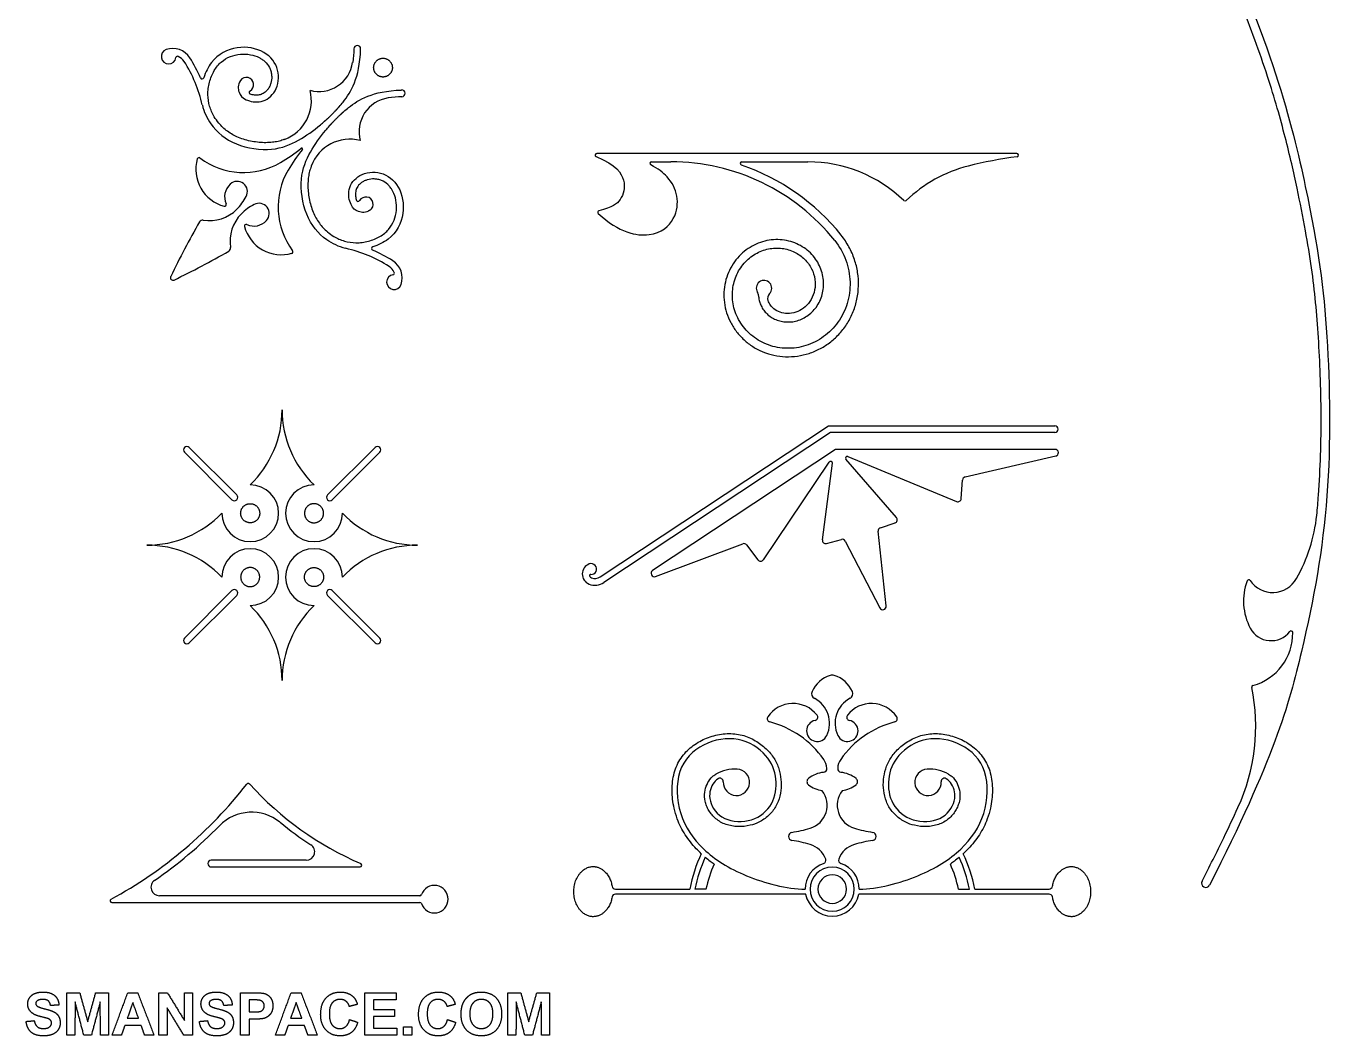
# Model space of a CAD drawing. Header units: millimetres. Extents: x -146 to 132, y -120 to 111.
# Drawn here: x -21.1 to 132.3, y -119.6 to -0.9 of the extents above; entities that cross this region are included whole.
import ezdxf

# ---------------------------------------------------------------- set-up
doc = ezdxf.new("R2010")
doc.units = ezdxf.units.MM
doc.header["$MEASUREMENT"] = 0
doc.layers.add('Layer 03', color=5, linetype='Continuous')

msp = doc.modelspace()

# ---------------------------------------------------------------- linework, layer by layer
at = {"layer": 'Layer 03'}
for p, q in [((95.34, -15.87), (45.96, -15.87)), ((52.4, -16.86), (54.67, -16.86)), ((63.02, -16.86), (70.79, -16.86)), ((46.36, -65.65), (73.19, -47.89)), ((73.43, -48.68), (46.8, -66.31)), ((73.19, -47.89), (99.8, -47.89)), ((99.8, -48.68), (73.43, -48.68)), ((-1.95, -50.45), (3.63, -56.02)), ((19.89, -50.45), (14.31, -56.02)), ((3.07, -56.58), (-2.51, -51.01)), ((14.87, -56.58), (20.45, -51.01)), ((74.03, -50.66), (52.51, -64.9)), ((99.83, -50.66), (74.03, -50.66)), ((81.19, -58.67), (75.24, -51.81)), ((75.46, -51.5), (88.26, -56.79)), ((89.25, -53.91), (99.91, -51.44)), ((65.54, -63.63), (73.29, -52.15)), ((73.65, -52.29), (72.47, -61.3)), ((88.81, -56.45), (88.94, -54.27)), ((79.3, -59.87), (81.02, -59.31)), ((72.97, -61.73), (74.71, -61.25)), ((79.97, -69.07), (79.03, -60.29)), ((52.87, -65.6), (63.12, -61.77)), ((63.58, -61.9), (64.9, -63.65)), ((75.17, -61.45), (79.23, -69.3)), ((3.07, -67.26), (-2.51, -72.84)), ((14.87, -67.26), (20.45, -72.84)), ((-1.95, -73.4), (3.63, -67.82)), ((19.89, -73.4), (14.31, -67.82)), ((11.81, -98.95), (0.63, -98.95)), ((0.63, -99.74), (18.14, -99.74)), ((48.15, -102.35), (56.89, -102.35)), ((58.8, -102.35), (57.5, -102.35)), ((88.48, -102.35), (89.79, -102.35)), ((90.39, -102.35), (99.14, -102.35)), ((-11.05, -103.92), (25.15, -103.92)), ((25.15, -103.13), (-5.46, -103.13)), ((70.52, -102.94), (48.15, -102.94)), ((99.14, -102.94), (76.77, -102.94))]:
    msp.add_line(p, q, dxfattribs=at)
for centre, radius, start, end in [((-4.37, -4.49), 0.871, 108.7131, 351.3577), ((-3.89, -5.93), 2.39, 32.604, 108.7126), ((-3.32, -4.65), 0.198, 65.8775, 171.3577), ((-3.89, -5.93), 1.59, 32.604, 65.8775), ((17.8, -3.59), 0.396, 357.9371, 177.9371), ((-16, -13.67), 15.97, 12.5999, 32.604), ((-16, -13.67), 16.76, 23.4055, 32.604), ((13.31, -4.61), 3.99, 254.6191, 351.8209), ((-0.43, -6.93), 0.198, 203.4055, 342.5158), ((4.77, -7.8), 0.854, 299.5498, 145.4077), ((5.29, -8.72), 0.198, 119.5498, 250.3178), ((7.55, -9.68), 4.86, 290.6088, 14.4883), ((23.03, -8.82), 0.396, 272.0629, 92.0629), ((22.01, -13.31), 3.99, 98.1791, 195.3809), ((-0.72, -0.61), 18.9, 300.1774, 309.1308), ((11.27, -15.35), 0.099, 320.8692, 129.1308), ((16.94, -19.07), 4.86, 75.5117, 159.3912), ((3.32, -17.75), 4.49, 164.1293, 254.9557), ((-0.81, -16.57), 0.198, 53.2816, 164.1293), ((4.45, -9.51), 8.61, 233.2816, 300.1774), ((26.01, -27.35), 18.9, 140.8692, 149.8226), ((45.96, -16.07), 0.198, 90, 247.6201), ((52.4, -17.06), 0.198, 90, 243.8742), ((54.67, -41.53), 24.67, 38.66, 90), ((63.02, -17.06), 0.198, 90, 251.1569), ((70.79, -33.12), 16.25, 46.0775, 90), ((101.52, -64.19), 48.31, 97.325, 104.2745), ((95.34, -16.07), 0.198, 277.325, 90), ((17.11, -22.17), 8.61, 149.8226, 216.7184), ((54.67, -41.53), 25.66, 38.66, 71.1569), ((93.62, -33.12), 16.25, 104.2745, 133.9225), ((4.22, -20.98), 2.01, 132.0973, 204.5411), ((3.68, -20.38), 1.21, 332.1606, 132.0973), ((-0.75, -18.04), 6.22, 314.9174, 332.1606), ((17.9, -21.33), 0.198, 199.6822, 330.4502), ((18.82, -21.85), 0.854, 304.5923, 150.4502), ((82.21, -21.27), 0.198, 226.0775, 313.9225), ((0.41, -19.2), 4.58, 261.0394, 314.9174), ((2.2, -21.9), 0.198, 254.9557, 24.5411), ((7.42, -26.21), 4.58, 135.0826, 188.9606), ((8.58, -27.37), 6.22, 117.8394, 135.0826), ((6.24, -22.95), 1.21, 317.9027, 117.8394), ((46.26, -22.8), 0.198, 103.6275, 227.5826), ((84.96, -73.21), 98.86, 150.1017, 154.3128), ((-0.37, -24.15), 0.433, 81.0393, 150.1017), ((4.73, -24.42), 0.198, 65.4589, 195.0443), ((8.88, -23.3), 4.49, 195.0443, 285.8707), ((5.65, -22.41), 2.01, 245.4589, 317.9027), ((-46.59, 58.33), 98.86, 295.6872, 299.8983), ((2.47, -27), 0.433, 299.8983, 8.9607), ((10.05, -27.44), 0.198, 285.8707, 36.7184), ((12.95, -42.62), 15.97, 57.396, 77.4001), ((19.69, -27.06), 0.198, 107.4842, 246.5945), ((12.95, -42.62), 16.76, 57.396, 66.5945), ((20.7, -30.51), 2.39, 341.2874, 57.396), ((-3.87, -30.49), 0.296, 154.3128, 225), ((22.13, -31), 0.871, 98.6423, 341.2869), ((20.7, -30.51), 1.59, 24.1225, 57.396), ((21.97, -29.94), 0.198, 278.6423, 24.1225), ((-3.87, -30.49), 0.296, 225, 295.6872), ((65.62, -31.71), 0.907, 315.4816, 212.5413), ((64.19, -32.62), 0.792, 1.8333, 32.5413), ((66.83, -32.9), 0.792, 135.4816, 200.0226), ((-3.26, -46.01), 12.23, 313.8812, 0), ((21.2, -46.01), 12.23, 180, 226.1188), ((99.8, -48.29), 0.396, 270, 90), ((-2.23, -50.73), 0.396, 45, 225), ((20.17, -50.73), 0.396, 315, 135), ((73.46, -52.26), 0.198, 352.5408, 145.9546), ((75.39, -51.68), 0.198, 67.5485, 220.9623), ((99.83, -51.06), 0.396, 283.0164, 90), ((5.22, -58.17), 3.34, 180, 90), ((12.72, -58.17), 3.34, 90, 0), ((89.34, -54.29), 0.396, 103.0164, 176.3805), ((3.35, -56.3), 0.396, 225, 45), ((14.59, -56.3), 0.396, 135, 315), ((88.41, -56.42), 0.396, 247.5485, 356.3805), ((-6.94, -49.69), 12.23, 270, 316.1188), ((24.88, -49.69), 12.23, 223.8812, 270), ((80.89, -58.93), 0.396, 288.0478, 40.9623), ((111.86, -56.53), 18.83, 330.3058, 354.2806), ((72.87, -61.35), 0.396, 172.5408, 285.4552), ((74.82, -61.63), 0.396, 27.3547, 105.4552), ((79.42, -60.25), 0.396, 108.0478, 186.1483), ((-6.94, -74.15), 12.23, 43.8812, 90), ((5.22, -65.68), 3.34, 270, 180), ((12.72, -65.68), 3.34, 360, 270), ((24.88, -74.15), 12.23, 90, 136.1188), ((63.26, -62.14), 0.396, 37.1225, 110.4867), ((45.51, -65.32), 1.26, 109.9949, 248.557), ((45.3, -64.73), 0.638, 266.318, 109.9949), ((65.21, -63.41), 0.396, 217.1225, 325.9546), ((45.25, -65.51), 0.144, 86.318, 216.1511), ((45.51, -65.32), 0.471, 216.1512, 248.557), ((45.75, -64.73), 1.11, 248.557, 303.5031), ((52.73, -65.23), 0.396, 123.5031, 290.4867), ((125.42, -64.26), 3.22, 214.3493, 330.3063), ((3.35, -67.54), 0.396, 315, 135), ((14.59, -67.54), 0.396, 45, 225), ((45.75, -64.73), 1.9, 248.557, 303.5031), ((128.79, -68.48), 6.8, 159.683, 208.0429), ((122.6, -66.19), 0.198, 34.3493, 159.683), ((-3.26, -77.84), 12.23, 0, 46.1188), ((21.2, -77.84), 12.23, 133.8812, 180), ((79.58, -69.12), 0.396, 207.3547, 6.1483), ((125.23, -70.38), 2.77, 208.0429, 322.1058), ((127.58, -72.2), 0.198, 0.9594, 142.1058), ((-2.23, -73.12), 0.396, 135, 315), ((20.17, -73.12), 0.396, 225, 45), ((121.45, -72.3), 6.33, 285.107, 0.9594), ((74.4, -80.52), 3.42, 106.8601, 155.9031), ((73.64, -78.03), 0.823, 90, 106.8601), ((73.64, -78.03), 0.823, 73.1399, 90), ((72.89, -80.52), 3.42, 24.0969, 73.1399), ((71.84, -79.38), 0.624, 155.9031, 241.9779), ((75.44, -79.38), 0.624, 298.0221, 24.0969), ((100.51, -83.21), 22.91, 335.3846, 11.5113), ((123.15, -78.6), 0.198, 105.107, 191.5113), ((69.03, -84.13), 3.6, 38.3491, 145.4884), ((69.99, -82.86), 3.33, 334.8129, 61.9779), ((77.3, -82.86), 3.33, 118.0221, 205.1871), ((78.25, -84.13), 3.6, 34.5116, 141.6509), ((66.39, -82.31), 0.396, 145.4884, 255.211), ((63.4, -93.64), 11.32, 35.2992, 75.211), ((71.87, -83.75), 1.25, 101.3164, 334.8129), ((71.55, -82.14), 0.396, 281.3164, 38.3491), ((75.42, -83.75), 1.25, 205.1871, 78.6836), ((83.88, -93.64), 11.32, 104.789, 144.7008), ((75.74, -82.14), 0.396, 141.6509, 258.6836), ((80.89, -82.31), 0.396, 284.789, 34.5116), ((71, -88.26), 2.01, 2.7799, 35.2992), ((76.29, -88.26), 2.01, 144.7008, 177.2201), ((62.21, -92.79), 4.55, 86.6492, 119.5064), ((62.38, -89.8), 1.55, 177.1696, 86.6492), ((73.03, -92.19), 3.59, 96.5975, 127.5088), ((72.57, -88.18), 0.441, 276.8448, 2.7799), ((74.72, -88.18), 0.441, 177.2201, 263.1552), ((74.25, -92.19), 3.59, 52.4912, 83.4025), ((84.9, -89.8), 1.55, 93.3508, 2.8304), ((85.08, -92.79), 4.55, 60.4936, 93.3508), ((-35.71, -58.42), 51.38, 298.559, 322.058), ((4.97, -90.13), 0.198, 42.3284, 142.058), ((33.48, -64.17), 38.35, 222.3284, 246.5547), ((60.43, -89.71), 0.396, 357.1696, 120.743), ((71.13, -89.71), 0.467, 127.5088, 232.4913), ((73.03, -87.23), 3.59, 232.4912, 260.9715), ((74.25, -87.23), 3.59, 279.0285, 307.5088), ((76.15, -89.71), 0.467, 307.5087, 52.4912), ((86.85, -89.71), 0.396, 59.2573, 182.8304), ((70.25, -92.5), 2.8, 286.3785, 37.8398), ((77.03, -92.5), 2.8, 142.1602, 253.6215), ((5.38, -98.59), 5.28, 50.7698, 135.6432), ((-35.71, -58.42), 52.18, 304.6765, 315.6432), ((33.48, -64.17), 39.15, 230.7698, 237.3293), ((68.97, -96.15), 0.479, 99.0995, 260.9005), ((66.14, -78.5), 17.4, 279.0995, 286.3785), ((66.14, -113.8), 17.4, 73.6215, 80.9005), ((81.15, -78.5), 17.4, 253.6215, 260.9005), ((81.15, -113.8), 17.4, 99.0995, 106.3785), ((78.32, -96.15), 0.479, 279.0995, 80.9005), ((11.81, -97.96), 0.99, 269.9999, 57.3293), ((70.25, -99.8), 2.8, 20.4659, 73.6215), ((77.03, -99.8), 2.8, 106.3785, 159.5341), ((0.63, -99.35), 0.396, 90, 270), ((18.14, -99.54), 0.198, 270, 66.5547), ((73.64, -105.53), 17.05, 154.5111, 169.244), ((73.64, -105.53), 16.45, 155.1015, 168.8509), ((73.64, -105.53), 15.18, 156.1797, 167.8981), ((73.64, -102.35), 3.18, 108.4543, 180), ((72.51, -98.96), 0.396, 288.4543, 20.4659), ((74.78, -98.96), 0.396, 159.5341, 251.5457), ((73.64, -102.35), 3.18, 0, 71.5457), ((73.64, -105.53), 15.18, 12.1019, 23.8203), ((73.64, -105.53), 16.45, 11.1491, 24.8985), ((73.64, -105.53), 17.05, 10.756, 25.4889), ((73.64, -102.35), 2.59, 90, 270), ((73.64, -102.35), 1.68, 90, 270), ((73.64, -102.35), 2.59, 270, 90), ((73.64, -102.35), 1.68, 270, 90), ((-5.46, -102.14), 0.99, 124.6765, 270), ((26.87, -103.53), 1.62, 199.0514, 160.9486), ((48.15, -101.95), 0.396, 189.5549, 270), ((99.14, -101.95), 0.396, 270, 350.4451), ((117.55, -101.65), 0.495, 152.9044, 332.9044), ((-11.05, -103.72), 0.198, 118.559, 270), ((25.15, -102.93), 0.198, 270, 340.9486), ((25.15, -104.12), 0.198, 19.0514, 90), ((48.15, -103.34), 0.396, 90, 170.4451), ((73.64, -102.35), 3.18, 190.7576, 270), ((73.64, -102.35), 3.18, 270, 349.2424), ((99.14, -103.34), 0.396, 9.5549, 90)]:
    msp.add_arc(centre, radius, start, end, dxfattribs=at)
for points, knots in [([(130.6, -58.41), (130.68, -57.63), (130.88, -55.27), (131.08, -51.33), (131.14, -46.61), (131.04, -42), (130.82, -37.6), (130.5, -33.41), (130, -29.23), (129.26, -24.75), (128.44, -20.68), (127.64, -17.01), (126.88, -13.88), (125.95, -10.45), (124.33, -5.18), (121.55, 2.35), (118.79, 8.49), (117.18, 11.81)], [229.606223, 229.606223, 229.606223, 229.606223, 230.202048, 231.396338, 232.598946, 233.775835, 234.892269, 235.932139, 236.963961, 238.080261, 239.372736, 240.111352, 240.922659, 241.816454, 242.803086, 245.098249, 247.898015, 247.898015, 247.898015, 247.898015]), ([(118.07, 12.24), (125.21, -2.48), (130.19, -22.4), (132.04, -36.41), (132.38, -56.59), (129.2, -74.04), (125.5, -87.2), (117.99, -101.88)], [248.290714, 248.290714, 248.290714, 248.290714, 254.30775, 260.324788, 266.341825, 272.358863, 278.375899, 278.375899, 278.375899, 278.375899]), ([(4.07, -7.32), (3.74, -7.8), (3.8, -8.8), (4.52, -9.63), (6.54, -10.06), (8.37, -8.75), (8.79, -6.01), (7.09, -3.74), (3.66, -3.06), (0.88, -4.5), (-0.04, -6.33), (-0.25, -6.99)], [72.303636, 72.303636, 72.303636, 72.303636, 73.146298, 73.988959, 74.83162, 75.674281, 76.516942, 77.359603, 78.202264, 79.044925, 79.476722, 79.476722, 79.476722, 79.476722]), ([(9.26, -14.23), (9.21, -14.25), (8.96, -14.34), (8.48, -14.48), (7.8, -14.59), (7.05, -14.63), (5.98, -14.58), (4.89, -14.38), (3.62, -13.95), (2.53, -13.34), (1.6, -12.46), (0.88, -11.46), (0.38, -10.34), (0.21, -9.19), (0.27, -8.24), (0.46, -7.27), (0.82, -6.36), (1.35, -5.59), (1.95, -4.98), (2.85, -4.44), (4.05, -4.16), (5.22, -4.22), (6.06, -4.49), (6.61, -4.81), (7.06, -5.16), (7.42, -5.63), (7.62, -6.11), (7.71, -6.46), (7.77, -6.96), (7.7, -7.5), (7.54, -7.94), (7.39, -8.22), (7.17, -8.53), (6.79, -8.85), (6.26, -9.04), (5.73, -9.04), (5.38, -8.96), (5.22, -8.9)], [64.388504, 64.388504, 64.388504, 64.388504, 64.431504, 64.593053, 64.764735, 64.952951, 65.156956, 65.580075, 65.790895, 66.167228, 66.521779, 66.753635, 67.095642, 67.443125, 67.627023, 67.816898, 68.189449, 68.360763, 68.523075, 68.837766, 69.145317, 69.443973, 69.720141, 69.808277, 69.926647, 70.146127, 70.250187, 70.318565, 70.422729, 70.629916, 70.726538, 70.779593, 70.864054, 71.019587, 71.145195, 71.288777, 71.414642, 71.414642, 71.414642, 71.414642]), ([(15.66, -10.4), (15.82, -10.22), (16.9, -8.92), (18.07, -7.09), (18.2, -3.61)], [59.1755935, 59.1755935, 59.1755935, 59.1755935, 59.316885, 60.1595461, 60.1595461, 60.1595461, 60.1595461]), ([(16.22, -10.96), (16.4, -10.8), (17.71, -9.72), (19.53, -8.55), (23.02, -8.43)], [59.1755935, 59.1755935, 59.1755935, 59.1755935, 59.316885, 60.1595461, 60.1595461, 60.1595461, 60.1595461]), ([(-0.41, -10.19), (-0.23, -10.99), (0.65, -12.86), (3.3, -15.06), (8.02, -15.71), (10.99, -14.39), (12.79, -13.09), (13.8, -12.24), (13.97, -12.09)], [54.08137, 54.08137, 54.08137, 54.08137, 54.641371, 55.484141, 56.326912, 57.169682, 58.012452, 58.175594, 58.175594, 58.175594, 58.175594]), ([(16.43, -27.04), (15.63, -26.85), (13.76, -25.98), (11.56, -23.32), (10.92, -18.6), (12.23, -15.63), (13.53, -13.84), (14.38, -12.82), (14.53, -12.65)], [54.08137, 54.08137, 54.08137, 54.08137, 54.641371, 55.484141, 56.326912, 57.169682, 58.012452, 58.175594, 58.175594, 58.175594, 58.175594]), ([(45.88, -16.26), (48.3, -17.25), (49.53, -19.26), (48.9, -21.41), (47.79, -22.23), (46.22, -22.61)], [121.366073, 121.366073, 121.366073, 121.366073, 122.221157, 123.184752, 124.083031, 124.083031, 124.083031, 124.083031]), ([(12.4, -17.36), (12.38, -17.41), (12.28, -17.67), (12.15, -18.15), (12.03, -18.82), (11.99, -19.57), (12.04, -20.64), (12.24, -21.74), (12.67, -23), (13.28, -24.1), (14.16, -25.03), (15.16, -25.74), (16.28, -26.24), (17.43, -26.41), (18.38, -26.35), (19.35, -26.16), (20.26, -25.8), (21.03, -25.28), (21.64, -24.67), (22.18, -23.77), (22.46, -22.58), (22.4, -21.4), (22.13, -20.56), (21.81, -20.01), (21.46, -19.57), (21, -19.2), (20.52, -19), (20.16, -18.91), (19.66, -18.86), (19.12, -18.92), (18.68, -19.09), (18.4, -19.23), (18.09, -19.46), (17.78, -19.83), (17.58, -20.37), (17.58, -20.9), (17.66, -21.24), (17.72, -21.4)], [64.388504, 64.388504, 64.388504, 64.388504, 64.431504, 64.593053, 64.764735, 64.952951, 65.156956, 65.580075, 65.790895, 66.167228, 66.521779, 66.753635, 67.095642, 67.443125, 67.627023, 67.816898, 68.189449, 68.360763, 68.523075, 68.837766, 69.145317, 69.443973, 69.720141, 69.808277, 69.926647, 70.146127, 70.250187, 70.318565, 70.422729, 70.629916, 70.726538, 70.779593, 70.864054, 71.019587, 71.145195, 71.288777, 71.414642, 71.414642, 71.414642, 71.414642]), ([(19.3, -22.55), (18.82, -22.89), (17.83, -22.82), (17, -22.1), (16.57, -20.08), (17.88, -18.25), (20.62, -17.84), (22.88, -19.54), (23.56, -22.96), (22.12, -25.75), (20.29, -26.66), (19.63, -26.87)], [72.303636, 72.303636, 72.303636, 72.303636, 73.146298, 73.988959, 74.83162, 75.674281, 76.516942, 77.359603, 78.202264, 79.044925, 79.476722, 79.476722, 79.476722, 79.476722]), ([(46.13, -22.94), (48.59, -25.19), (52.77, -26.04), (55.35, -23.59), (55.6, -20.82), (54.53, -18.73), (53.17, -17.66), (52.32, -17.24)], [124.191202, 124.191202, 124.191202, 124.191202, 125.165142, 126.174865, 127.184588, 128.194311, 128.964253, 128.964253, 128.964253, 128.964253]), ([(64.98, -32.6), (64.99, -32.74), (65.02, -33.06), (65.16, -33.55), (65.4, -34.06), (65.75, -34.53), (66.19, -34.95), (66.71, -35.29), (67.31, -35.54), (67.96, -35.68), (68.64, -35.71), (69.34, -35.61), (70.03, -35.38), (70.68, -35.02), (71.27, -34.54), (71.79, -33.95), (72.2, -33.25), (72.48, -32.48), (72.63, -31.65), (72.63, -30.79), (72.48, -29.92), (72.17, -29.07), (71.7, -28.28), (71.09, -27.56), (70.34, -26.95), (69.48, -26.48), (68.53, -26.15), (67.52, -25.99), (66.48, -26.02), (65.44, -26.23), (64.44, -26.62), (63.5, -27.2), (62.66, -27.95), (61.96, -28.85), (61.41, -29.87), (61.04, -30.99), (60.88, -32.18), (60.93, -33.4), (61.19, -34.62), (61.67, -35.78), (62.36, -36.86), (63.24, -37.82), (64.29, -38.62), (65.48, -39.24), (66.78, -39.64), (68.15, -39.81), (69.55, -39.74), (70.93, -39.42), (72.26, -38.86), (73.48, -38.06), (74.56, -37.05), (75.46, -35.85), (76.15, -34.49), (76.59, -33.01), (76.77, -31.46), (76.67, -29.88), (76.3, -28.33), (75.65, -26.84), (75.04, -25.93), (74.7, -25.5)], [160.68782, 160.68782, 160.68782, 160.68782, 160.710351, 160.738129, 160.765907, 160.793684, 160.821462, 160.84924, 160.877018, 160.904795, 160.932573, 160.960351, 160.988129, 161.015907, 161.043684, 161.071462, 161.09924, 161.127018, 161.154795, 161.182573, 161.210351, 161.238129, 161.265907, 161.293684, 161.321462, 161.34924, 161.377018, 161.404795, 161.432573, 161.460351, 161.488129, 161.515907, 161.543684, 161.571462, 161.59924, 161.627018, 161.654795, 161.682573, 161.710351, 161.738129, 161.765907, 161.793684, 161.821462, 161.84924, 161.877018, 161.904795, 161.932573, 161.960351, 161.988129, 162.015907, 162.043684, 162.071462, 162.09924, 162.127018, 162.154795, 162.182573, 162.210351, 162.238129, 162.265907, 162.265907, 162.265907, 162.265907]), ([(73.93, -26.12), (74.49, -26.82), (75.37, -28.37), (75.79, -30.55), (75.7, -32.27), (75.43, -33.51), (74.97, -34.67), (74.34, -35.73), (73.56, -36.66), (72.35, -37.69), (70.6, -38.58), (68.33, -38.91), (66.13, -38.51), (64.54, -37.63), (63.51, -36.68), (62.67, -35.6), (61.99, -34.07), (61.81, -32.12), (62.24, -30.28), (63.2, -28.74), (64.55, -27.62), (66.12, -27.02), (67.73, -26.95), (69.22, -27.39), (70.43, -28.24), (71.26, -29.37), (71.67, -30.65), (71.64, -31.92), (71.23, -33.05), (70.52, -33.94), (69.62, -34.51), (68.65, -34.75), (67.72, -34.66), (66.94, -34.31), (66.39, -33.78), (66.16, -33.37), (66.09, -33.17)], [146.501962, 146.501962, 146.501962, 146.501962, 147.178316, 147.837547, 148.160743, 148.479661, 148.794301, 149.104663, 149.41075, 149.712561, 150.303359, 150.877058, 151.433637, 151.973102, 152.236419, 152.495459, 153.000713, 153.48887, 153.959936, 154.413894, 154.850739, 155.270477, 155.673114, 156.058656, 156.427107, 156.778461, 157.112699, 157.429826, 157.729844, 158.012756, 158.278561, 158.527256, 158.758809, 158.973208, 159.170442, 159.327829, 159.327829, 159.327829, 159.327829]), ([(58.25, -98.19), (58.05, -98), (57.35, -97.31), (56.3, -96), (55.47, -94.36), (55.05, -92.93), (54.86, -91.8), (54.79, -90.74), (54.85, -89.7), (55.04, -88.7), (55.37, -87.77), (55.84, -86.94), (56.62, -85.98), (57.82, -85.03), (59.49, -84.31), (60.98, -84.05), (62.17, -84.08), (63.31, -84.28), (64.6, -84.83), (65.88, -85.79), (66.69, -86.75), (67.13, -87.57), (67.45, -88.39), (67.65, -89.46), (67.64, -90.77), (67.39, -91.85), (66.9, -92.87), (66.18, -93.76), (65.12, -94.49), (63.88, -94.93), (62.8, -95.04), (61.84, -94.94), (61.15, -94.77), (60.51, -94.49), (59.96, -94.1), (59.5, -93.63), (59.13, -93.12), (58.86, -92.58), (58.64, -91.87), (58.6, -90.99), (58.87, -90.04), (59.29, -89.38), (59.68, -89.01), (59.89, -88.88), (59.96, -88.84)], [317.328227, 317.328227, 317.328227, 317.328227, 317.541632, 318.071657, 318.596451, 318.927953, 319.197658, 319.465746, 319.72918, 319.985848, 320.234474, 320.474177, 320.708067, 321.167415, 321.62367, 322.076585, 322.300438, 322.522421, 322.951788, 323.35598, 323.724505, 323.896555, 324.063479, 324.389413, 324.717031, 325.04948, 325.224811, 325.56561, 325.913633, 326.186754, 326.551874, 326.73338, 326.912775, 327.089843, 327.260611, 327.424978, 327.583071, 327.73502, 327.880711, 328.149643, 328.393228, 328.619158, 328.732872, 328.801695, 328.801695, 328.801695, 328.801695]), ([(87.32, -88.84), (87.4, -88.88), (87.6, -89.01), (88, -89.38), (88.42, -90.04), (88.69, -90.99), (88.65, -91.87), (88.42, -92.58), (88.15, -93.12), (87.79, -93.63), (87.33, -94.1), (86.77, -94.49), (86.13, -94.77), (85.44, -94.94), (84.49, -95.04), (83.4, -94.93), (82.17, -94.49), (81.11, -93.76), (80.38, -92.87), (79.9, -91.85), (79.64, -90.77), (79.63, -89.46), (79.84, -88.39), (80.15, -87.57), (80.6, -86.75), (81.41, -85.79), (82.68, -84.83), (83.98, -84.28), (85.12, -84.08), (86.31, -84.05), (87.79, -84.31), (89.46, -85.03), (90.67, -85.98), (91.44, -86.94), (91.92, -87.77), (92.25, -88.7), (92.44, -89.7), (92.49, -90.74), (92.43, -91.8), (92.24, -92.93), (91.82, -94.36), (90.99, -96), (89.94, -97.31), (89.24, -98), (89.03, -98.19)], [273.980451, 273.980451, 273.980451, 273.980451, 274.049274, 274.162988, 274.388918, 274.632502, 274.901435, 275.047125, 275.199075, 275.357167, 275.521534, 275.692303, 275.86937, 276.048766, 276.230271, 276.595392, 276.868512, 277.216536, 277.557335, 277.732666, 278.065114, 278.392733, 278.718667, 278.88559, 279.05764, 279.426166, 279.830357, 280.259725, 280.481707, 280.70556, 281.158475, 281.614731, 282.074078, 282.307968, 282.547671, 282.796297, 283.052966, 283.316399, 283.584487, 283.854192, 284.185695, 284.710489, 285.240513, 285.453919, 285.453919, 285.453919, 285.453919]), ([(60.23, -89.37), (59.98, -89.52), (59.38, -90.16), (58.93, -91.94), (60.68, -94.44), (64.34, -94.55), (66.84, -92.5), (67.25, -89.37), (66.21, -86.57), (62.74, -84.25), (58.3, -85.03), (55.17, -88.13), (55.4, -93.68), (58.2, -97.83), (63.09, -100.94), (68.3, -102.35), (70.46, -102.35)], [331.521233, 331.521233, 331.521233, 331.521233, 332.037881, 333.046414, 334.054946, 335.063478, 336.072011, 337.080543, 338.089075, 339.097608, 340.10614, 341.114672, 342.123205, 343.131737, 344.140269, 345.148802, 345.148802, 345.148802, 345.148802]), ([(76.82, -102.35), (78.98, -102.35), (84.2, -100.94), (89.09, -97.83), (91.88, -93.68), (92.11, -88.13), (88.99, -85.03), (84.55, -84.25), (81.08, -86.57), (80.03, -89.37), (80.45, -92.5), (82.95, -94.55), (86.61, -94.44), (88.36, -91.94), (87.9, -90.16), (87.31, -89.52), (87.05, -89.37)], [257.633346, 257.633346, 257.633346, 257.633346, 258.641878, 259.65041, 260.658942, 261.667474, 262.676006, 263.684539, 264.693071, 265.701603, 266.710135, 267.718667, 268.7272, 269.735732, 270.744264, 271.260913, 271.260913, 271.260913, 271.260913]), ([(117.11, -101.43), (117.98, -99.73), (119.42, -96.85), (120.79, -93.95), (121.34, -92.76)], [278.768598, 278.768598, 278.768598, 278.768598, 280.213976, 281.205261, 281.205261, 281.205261, 281.205261]), ([(58.72, -98.6), (58.9, -98.76), (59.25, -99.03), (59.6, -99.29), (59.76, -99.4)], [1.6699186, 1.6699186, 1.6699186, 1.6699186, 1.8530628, 2.0015377, 2.0015377, 2.0015377, 2.0015377]), ([(88.57, -98.6), (88.38, -98.76), (88.04, -99.03), (87.69, -99.29), (87.53, -99.4)], [9.9600647, 9.9600647, 9.9600647, 9.9600647, 10.143209, 10.2916838, 10.2916838, 10.2916838, 10.2916838])]:
    msp.add_open_spline(points, degree=3, knots=knots, dxfattribs=at)
for points, degree in [([(17.41, -3.58), (17.39, -4.11), (17.34, -4.65), (17.27, -5.18)], 3), ([(13.97, -12.09), (14.26, -11.84), (14.55, -11.58), (15.15, -10.98), (15.41, -10.69), (15.66, -10.4)], 5), ([(23.05, -9.22), (22.51, -9.24), (21.97, -9.28), (21.44, -9.35)], 3), ([(14.53, -12.65), (14.78, -12.36), (15.04, -12.08), (15.65, -11.47), (15.93, -11.21), (16.22, -10.96)], 5), ([(-20.73, -115.13), (-20.52, -114.8), (-20.12, -114.62)], 2), ([(-20.12, -114.62), (-19.72, -114.45), (-19.15, -114.45)], 2), ([(-19.15, -114.45), (-18.23, -114.45), (-17.76, -114.87)], 2), ([(-17.76, -114.87), (-17.29, -115.29), (-17.27, -115.99)], 2), ([(-16.34, -119.51), (-16.34, -117.02), (-16.34, -114.54)], 2), ([(-16.34, -114.54), (-15.58, -114.54), (-14.82, -114.54)], 2), ([(-14.82, -114.54), (-14.36, -116.23), (-13.89, -117.93)], 2), ([(-13.89, -117.93), (-13.42, -116.23), (-12.95, -114.54)], 2), ([(-12.95, -114.54), (-12.19, -114.54), (-11.44, -114.54)], 2), ([(-11.44, -114.54), (-11.44, -117.02), (-11.44, -119.51)], 2), ([(-11.01, -119.51), (-10.09, -117.02), (-9.18, -114.54)], 2), ([(-9.18, -114.54), (-8.59, -114.54), (-8.01, -114.54)], 2), ([(-8.01, -114.54), (-7.05, -117.02), (-6.1, -119.51)], 2), ([(-5.51, -119.51), (-5.51, -117.02), (-5.51, -114.54)], 2), ([(-5.51, -114.54), (-5.01, -114.54), (-4.51, -114.54)], 2), ([(-4.51, -114.54), (-3.51, -116.17), (-2.52, -117.79)], 2), ([(-2.52, -117.79), (-2.52, -116.17), (-2.52, -114.54)], 2), ([(-2.52, -114.54), (-2.04, -114.54), (-1.56, -114.54)], 2), ([(-1.56, -114.54), (-1.56, -117.02), (-1.56, -119.51)], 2), ([(-0.36, -115.13), (-0.15, -114.8), (0.25, -114.62)], 2), ([(0.25, -114.62), (0.65, -114.45), (1.22, -114.45)], 2), ([(1.22, -114.45), (2.14, -114.45), (2.61, -114.87)], 2), ([(2.61, -114.87), (3.08, -115.29), (3.1, -115.99)], 2), ([(4.09, -119.51), (4.09, -117.02), (4.09, -114.54)], 2), ([(4.09, -114.54), (4.89, -114.54), (5.69, -114.54)], 2), ([(5.69, -114.54), (6.61, -114.54), (6.88, -114.61)], 2), ([(6.88, -114.61), (7.31, -114.73), (7.6, -115.1)], 2), ([(8.19, -119.51), (9.11, -117.02), (10.02, -114.54)], 2), ([(10.02, -114.54), (10.61, -114.54), (11.19, -114.54)], 2), ([(11.19, -114.54), (12.15, -117.02), (13.1, -119.51)], 2), ([(14.14, -115.14), (14.78, -114.45), (15.83, -114.45)], 2), ([(15.83, -114.45), (16.74, -114.45), (17.31, -114.99)], 2), ([(17.31, -114.99), (17.65, -115.3), (17.82, -115.9)], 2), ([(18.69, -119.51), (18.69, -117.02), (18.69, -114.54)], 2), ([(18.69, -114.54), (20.52, -114.54), (22.36, -114.54)], 2), ([(22.36, -114.54), (22.36, -114.96), (22.36, -115.37)], 2), ([(25.66, -115.14), (26.3, -114.45), (27.34, -114.45)], 2), ([(27.34, -114.45), (28.26, -114.45), (28.83, -114.99)], 2), ([(28.83, -114.99), (29.16, -115.3), (29.33, -115.9)], 2), ([(30.69, -115.09), (30.98, -114.79), (31.33, -114.64)], 2), ([(31.33, -114.64), (31.78, -114.45), (32.38, -114.45)], 2), ([(32.38, -114.45), (33.47, -114.45), (34.12, -115.13)], 2), ([(35.51, -119.51), (35.51, -117.02), (35.51, -114.54)], 2), ([(35.51, -114.54), (36.27, -114.54), (37.03, -114.54)], 2), ([(37.03, -114.54), (37.49, -116.23), (37.96, -117.93)], 2), ([(37.96, -117.93), (38.43, -116.23), (38.91, -114.54)], 2), ([(38.91, -114.54), (39.66, -114.54), (40.41, -114.54)], 2), ([(40.41, -114.54), (40.41, -117.02), (40.41, -119.51)], 2), ([(-20.94, -115.85), (-20.94, -115.46), (-20.73, -115.13)], 2), ([(-20.49, -116.85), (-20.94, -116.44), (-20.94, -115.85)], 2), ([(-19.83, -115.49), (-19.99, -115.6), (-19.99, -115.79)], 2), ([(-19.99, -115.79), (-19.99, -115.97), (-19.84, -116.09)], 2), ([(-19.84, -116.09), (-19.65, -116.25), (-18.93, -116.42)], 2), ([(-19.16, -115.31), (-19.59, -115.31), (-19.83, -115.49)], 2), ([(-18.53, -115.48), (-18.74, -115.31), (-19.16, -115.31)], 2), ([(-18.93, -116.42), (-18.2, -116.6), (-17.86, -116.78)], 2), ([(-18.26, -116.02), (-18.32, -115.64), (-18.53, -115.48)], 2), ([(-17.27, -115.99), (-17.76, -116.01), (-18.26, -116.02)], 2), ([(-15.37, -115.6), (-15.38, -117.55), (-15.39, -119.51)], 2), ([(-14.35, -119.51), (-14.86, -117.55), (-15.37, -115.6)], 2), ([(-12.41, -115.6), (-12.93, -117.55), (-13.45, -119.51)], 2), ([(-12.39, -119.51), (-12.4, -117.55), (-12.41, -115.6)], 2), ([(-8.58, -115.68), (-8.9, -116.61), (-9.23, -117.53)], 2), ([(-7.91, -117.53), (-8.24, -116.61), (-8.58, -115.68)], 2), ([(-2.59, -119.51), (-3.57, -117.91), (-4.55, -116.31)], 2), ([(-4.55, -116.31), (-4.55, -117.91), (-4.55, -119.51)], 2), ([(-0.57, -115.85), (-0.57, -115.46), (-0.36, -115.13)], 2), ([(-0.12, -116.85), (-0.57, -116.44), (-0.57, -115.85)], 2), ([(0.54, -115.49), (0.38, -115.6), (0.38, -115.79)], 2), ([(0.38, -115.79), (0.38, -115.97), (0.53, -116.09)], 2), ([(0.53, -116.09), (0.72, -116.25), (1.44, -116.42)], 2), ([(1.21, -115.31), (0.78, -115.31), (0.54, -115.49)], 2), ([(1.84, -115.48), (1.63, -115.31), (1.21, -115.31)], 2), ([(1.44, -116.42), (2.17, -116.6), (2.51, -116.78)], 2), ([(2.11, -116.02), (2.05, -115.64), (1.84, -115.48)], 2), ([(3.1, -115.99), (2.61, -116.01), (2.11, -116.02)], 2), ([(5.11, -115.37), (5.11, -116.08), (5.11, -116.79)], 2), ([(5.59, -115.37), (5.35, -115.37), (5.11, -115.37)], 2), ([(6.31, -115.41), (6.13, -115.37), (5.59, -115.37)], 2), ([(6.71, -115.63), (6.55, -115.45), (6.31, -115.41)], 2), ([(6.44, -116.71), (6.64, -116.64), (6.75, -116.47)], 2), ([(6.87, -116.08), (6.87, -115.81), (6.71, -115.63)], 2), ([(6.75, -116.47), (6.87, -116.3), (6.87, -116.08)], 2), ([(7.6, -115.1), (7.88, -115.47), (7.88, -116.06)], 2), ([(7.88, -116.06), (7.88, -116.52), (7.72, -116.83)], 2), ([(10.62, -115.68), (10.29, -116.61), (9.97, -117.53)], 2), ([(11.29, -117.53), (10.95, -116.61), (10.62, -115.68)], 2), ([(13.5, -117.07), (13.5, -115.82), (14.14, -115.14)], 2), ([(14.87, -115.71), (14.52, -116.11), (14.52, -116.99)], 2), ([(15.79, -115.31), (15.23, -115.31), (14.87, -115.71)], 2), ([(16.49, -115.54), (16.2, -115.31), (15.79, -115.31)], 2), ([(16.87, -116.15), (16.78, -115.76), (16.49, -115.54)], 2), ([(17.82, -115.9), (17.34, -116.02), (16.87, -116.15)], 2), ([(22.36, -115.37), (21.03, -115.37), (19.7, -115.37)], 2), ([(19.7, -115.37), (19.7, -115.93), (19.7, -116.48)], 2), ([(19.7, -116.48), (20.94, -116.48), (22.17, -116.48)], 2), ([(22.17, -116.48), (22.17, -116.9), (22.17, -117.32)], 2), ([(25.01, -117.07), (25.01, -115.82), (25.66, -115.14)], 2), ([(26.38, -115.71), (26.03, -116.11), (26.03, -116.99)], 2), ([(27.3, -115.31), (26.74, -115.31), (26.38, -115.71)], 2), ([(28, -115.54), (27.71, -115.31), (27.3, -115.31)], 2), ([(28.38, -116.15), (28.29, -115.76), (28, -115.54)], 2), ([(29.33, -115.9), (28.86, -116.02), (28.38, -116.15)], 2), ([(30.01, -117.06), (30.01, -116.29), (30.24, -115.78)], 2), ([(30.24, -115.78), (30.4, -115.4), (30.69, -115.09)], 2), ([(31.41, -115.74), (31.03, -116.16), (31.03, -117.02)], 2), ([(32.39, -115.31), (31.78, -115.31), (31.41, -115.74)], 2), ([(33.38, -115.73), (33.01, -115.31), (32.39, -115.31)], 2), ([(33.75, -117.01), (33.75, -116.15), (33.38, -115.73)], 2), ([(34.12, -115.13), (34.77, -115.81), (34.77, -117.03)], 2), ([(36.48, -115.6), (36.47, -117.55), (36.46, -119.51)], 2), ([(37.5, -119.51), (36.99, -117.55), (36.48, -115.6)], 2), ([(39.44, -115.6), (38.92, -117.55), (38.4, -119.51)], 2), ([(39.46, -119.51), (39.45, -117.55), (39.44, -115.6)], 2), ([(-21.13, -117.9), (-20.65, -117.86), (-20.17, -117.81)], 2), ([(-20.53, -119.17), (-21.03, -118.73), (-21.13, -117.9)], 2), ([(-19.38, -117.35), (-20.17, -117.15), (-20.49, -116.85)], 2), ([(-20.17, -117.81), (-20.08, -118.29), (-19.82, -118.51)], 2), ([(-18.59, -117.56), (-18.76, -117.5), (-19.38, -117.35)], 2), ([(-18.24, -117.78), (-18.34, -117.65), (-18.59, -117.56)], 2), ([(-18.38, -118.54), (-18.13, -118.34), (-18.13, -118.07)], 2), ([(-18.13, -118.07), (-18.13, -117.9), (-18.24, -117.78)], 2), ([(-17.86, -116.78), (-17.51, -116.96), (-17.31, -117.28)], 2), ([(-17.12, -118.07), (-17.12, -118.5), (-17.35, -118.87)], 2), ([(-17.31, -117.28), (-17.12, -117.6), (-17.12, -118.07)], 2), ([(-9.23, -117.53), (-8.57, -117.53), (-7.91, -117.53)], 2), ([(-0.76, -117.9), (-0.28, -117.86), (0.2, -117.81)], 2), ([(-0.16, -119.17), (-0.66, -118.73), (-0.76, -117.9)], 2), ([(0.99, -117.35), (0.2, -117.15), (-0.12, -116.85)], 2), ([(0.2, -117.81), (0.29, -118.29), (0.55, -118.51)], 2), ([(1.78, -117.56), (1.61, -117.5), (0.99, -117.35)], 2), ([(2.13, -117.78), (2.03, -117.65), (1.78, -117.56)], 2), ([(1.99, -118.54), (2.24, -118.34), (2.24, -118.07)], 2), ([(2.24, -118.07), (2.24, -117.9), (2.13, -117.78)], 2), ([(2.51, -116.78), (2.86, -116.96), (3.06, -117.28)], 2), ([(3.25, -118.07), (3.25, -118.5), (3.02, -118.87)], 2), ([(3.06, -117.28), (3.25, -117.6), (3.25, -118.07)], 2), ([(5.11, -116.79), (5.38, -116.79), (5.65, -116.79)], 2), ([(5.75, -117.63), (5.43, -117.63), (5.11, -117.63)], 2), ([(5.11, -117.63), (5.11, -118.57), (5.11, -119.51)], 2), ([(5.65, -116.79), (6.24, -116.79), (6.44, -116.71)], 2), ([(6.79, -117.56), (6.43, -117.63), (5.75, -117.63)], 2), ([(7.3, -117.32), (7.05, -117.5), (6.79, -117.56)], 2), ([(7.72, -116.83), (7.55, -117.14), (7.3, -117.32)], 2), ([(9.97, -117.53), (10.63, -117.53), (11.29, -117.53)], 2), ([(14.14, -118.92), (13.5, -118.25), (13.5, -117.07)], 2), ([(14.52, -116.99), (14.52, -117.94), (14.87, -118.34)], 2), ([(16.47, -118.48), (16.77, -118.23), (16.9, -117.69)], 2), ([(16.9, -117.69), (17.37, -117.84), (17.85, -118)], 2), ([(17.85, -118), (17.63, -118.81), (17.1, -119.21)], 2), ([(22.17, -117.32), (20.94, -117.32), (19.7, -117.32)], 2), ([(19.7, -117.32), (19.7, -118), (19.7, -118.68)], 2), ([(25.65, -118.92), (25.01, -118.25), (25.01, -117.07)], 2), ([(26.03, -116.99), (26.03, -117.94), (26.38, -118.34)], 2), ([(27.99, -118.48), (28.28, -118.23), (28.41, -117.69)], 2), ([(28.41, -117.69), (28.89, -117.84), (29.37, -118)], 2), ([(29.37, -118), (29.14, -118.81), (28.62, -119.21)], 2), ([(30.66, -118.92), (30.01, -118.25), (30.01, -117.06)], 2), ([(31.03, -117.02), (31.03, -117.87), (31.42, -118.3)], 2), ([(33.37, -118.31), (33.75, -117.87), (33.75, -117.01)], 2), ([(34.77, -117.03), (34.77, -118.24), (34.12, -118.92)], 2), ([(-19.09, -119.6), (-20.03, -119.6), (-20.53, -119.17)], 2), ([(-19.82, -118.51), (-19.55, -118.74), (-19.1, -118.74)], 2), ([(-19.1, -118.74), (-18.62, -118.74), (-18.38, -118.54)], 2), ([(-18.02, -119.42), (-18.45, -119.6), (-19.09, -119.6)], 2), ([(-17.35, -118.87), (-17.59, -119.24), (-18.02, -119.42)], 2), ([(-15.39, -119.51), (-15.87, -119.51), (-16.34, -119.51)], 2), ([(-13.45, -119.51), (-13.9, -119.51), (-14.35, -119.51)], 2), ([(-11.44, -119.51), (-11.92, -119.51), (-12.39, -119.51)], 2), ([(-9.92, -119.51), (-10.46, -119.51), (-11.01, -119.51)], 2), ([(-9.52, -118.37), (-9.72, -118.94), (-9.92, -119.51)], 2), ([(-7.6, -118.37), (-8.56, -118.37), (-9.52, -118.37)], 2), ([(-7.19, -119.51), (-7.4, -118.94), (-7.6, -118.37)], 2), ([(-6.1, -119.51), (-6.64, -119.51), (-7.19, -119.51)], 2), ([(-4.55, -119.51), (-5.03, -119.51), (-5.51, -119.51)], 2), ([(-1.56, -119.51), (-2.08, -119.51), (-2.59, -119.51)], 2), ([(1.28, -119.6), (0.34, -119.6), (-0.16, -119.17)], 2), ([(0.55, -118.51), (0.82, -118.74), (1.27, -118.74)], 2), ([(1.27, -118.74), (1.75, -118.74), (1.99, -118.54)], 2), ([(2.35, -119.42), (1.92, -119.6), (1.28, -119.6)], 2), ([(3.02, -118.87), (2.78, -119.24), (2.35, -119.42)], 2), ([(5.11, -119.51), (4.6, -119.51), (4.09, -119.51)], 2), ([(9.28, -119.51), (8.74, -119.51), (8.19, -119.51)], 2), ([(9.68, -118.37), (9.48, -118.94), (9.28, -119.51)], 2), ([(11.59, -118.37), (10.64, -118.37), (9.68, -118.37)], 2), ([(12.01, -119.51), (11.8, -118.94), (11.59, -118.37)], 2), ([(13.1, -119.51), (12.55, -119.51), (12.01, -119.51)], 2), ([(15.78, -119.6), (14.78, -119.6), (14.14, -118.92)], 2), ([(14.87, -118.34), (15.21, -118.74), (15.77, -118.74)], 2), ([(15.77, -118.74), (16.18, -118.74), (16.47, -118.48)], 2), ([(17.1, -119.21), (16.58, -119.6), (15.78, -119.6)], 2), ([(22.45, -119.51), (20.57, -119.51), (18.69, -119.51)], 2), ([(19.7, -118.68), (21.08, -118.68), (22.45, -118.68)], 2), ([(22.45, -118.68), (22.45, -119.09), (22.45, -119.51)], 2), ([(23.25, -119.51), (23.25, -119.03), (23.25, -118.55)], 2), ([(23.25, -118.55), (23.73, -118.55), (24.21, -118.55)], 2), ([(24.21, -119.51), (23.73, -119.51), (23.25, -119.51)], 2), ([(24.21, -118.55), (24.21, -119.03), (24.21, -119.51)], 2), ([(27.29, -119.6), (26.29, -119.6), (25.65, -118.92)], 2), ([(26.38, -118.34), (26.73, -118.74), (27.28, -118.74)], 2), ([(27.28, -118.74), (27.69, -118.74), (27.99, -118.48)], 2), ([(28.62, -119.21), (28.09, -119.6), (27.29, -119.6)], 2), ([(32.4, -119.6), (31.3, -119.6), (30.66, -118.92)], 2), ([(31.42, -118.3), (31.8, -118.74), (32.39, -118.74)], 2), ([(32.39, -118.74), (32.99, -118.74), (33.37, -118.31)], 2), ([(34.12, -118.92), (33.48, -119.6), (32.4, -119.6)], 2), ([(36.46, -119.51), (35.99, -119.51), (35.51, -119.51)], 2), ([(38.4, -119.51), (37.95, -119.51), (37.5, -119.51)], 2), ([(40.41, -119.51), (39.94, -119.51), (39.46, -119.51)], 2)]:
    msp.add_open_spline(points, degree=degree, dxfattribs=at)
for points, weights, knots in [([(20.83, -4.69), (19.73, -4.69), (19.73, -5.79), (19.73, -6.9), (20.83, -6.9), (21.93, -6.9), (21.93, -5.79), (21.93, -4.69), (20.83, -4.69)], [1, 0.707106781187, 1, 0.707106781187, 1, 0.707106781187, 1, 0.707106781187, 1], [0, 0, 0, 0.437675, 0.437675, 0.87535, 0.87535, 1.313025, 1.313025, 1.7507, 1.7507, 1.7507]), ([(4.1, -58.07), (4, -59.19), (5.12, -59.29), (6.24, -59.39), (6.33, -58.27), (6.43, -57.15), (5.31, -57.05), (4.2, -56.96), (4.1, -58.07)], [1, 0.707106781187, 1, 0.707106781187, 1, 0.707106781187, 1, 0.707106781187, 1], [0, 0, 0, 0.445217, 0.445217, 0.890435, 0.890435, 1.335652, 1.335652, 1.78087, 1.78087, 1.78087]), ([(13.84, -58.07), (13.94, -59.19), (12.82, -59.29), (11.7, -59.39), (11.6, -58.27), (11.51, -57.15), (12.62, -57.05), (13.74, -56.96), (13.84, -58.07)], [1, 0.707106781187, 1, 0.707106781187, 1, 0.707106781187, 1, 0.707106781187, 1], [0, 0, 0, 0.445217, 0.445217, 0.890435, 0.890435, 1.335652, 1.335652, 1.78087, 1.78087, 1.78087]), ([(4.1, -65.77), (4, -64.66), (5.12, -64.56), (6.24, -64.46), (6.33, -65.58), (6.43, -66.7), (5.31, -66.79), (4.2, -66.89), (4.1, -65.77)], [1, 0.707106781187, 1, 0.707106781187, 1, 0.707106781187, 1, 0.707106781187, 1], [0, 0, 0, 0.445217, 0.445217, 0.890435, 0.890435, 1.335652, 1.335652, 1.78087, 1.78087, 1.78087]), ([(13.84, -65.77), (13.94, -64.66), (12.82, -64.56), (11.7, -64.46), (11.6, -65.58), (11.51, -66.7), (12.62, -66.79), (13.74, -66.89), (13.84, -65.77)], [1, 0.707106781187, 1, 0.707106781187, 1, 0.707106781187, 1, 0.707106781187, 1], [0, 0, 0, 0.445217, 0.445217, 0.890435, 0.890435, 1.335652, 1.335652, 1.78087, 1.78087, 1.78087]), ([(47.76, -103.27), (47.37, -105.59), (45.54, -105.59), (43.26, -105.59), (43.26, -102.65), (43.26, -99.7), (45.54, -99.7), (47.37, -99.7), (47.76, -102.02)], [0.927039439293, 0.749814378304, 1, 0.707106781187, 1, 0.707106781187, 1, 0.749814378304, 0.927039439293], [308.085202, 308.085202, 308.085202, 309.426956, 309.426956, 310.997752, 310.997752, 312.568549, 312.568549, 313.910303, 313.910303, 313.910303]), ([(99.53, -102.02), (99.92, -99.7), (101.75, -99.7), (104.02, -99.7), (104.02, -102.65), (104.02, -105.59), (101.75, -105.59), (99.92, -105.59), (99.53, -103.27)], [0.927039439293, 0.749814378304, 1, 0.707106781187, 1, 0.707106781187, 1, 0.749814437953, 0.927039354785], [288.871843, 288.871843, 288.871843, 290.213597, 290.213597, 291.784393, 291.784393, 293.35519, 293.35519, 294.696944, 294.696944, 294.696944])]:
    msp.add_rational_spline(points, weights, degree=2, knots=knots, dxfattribs=at)

doc.saveas('drawing.dxf')
